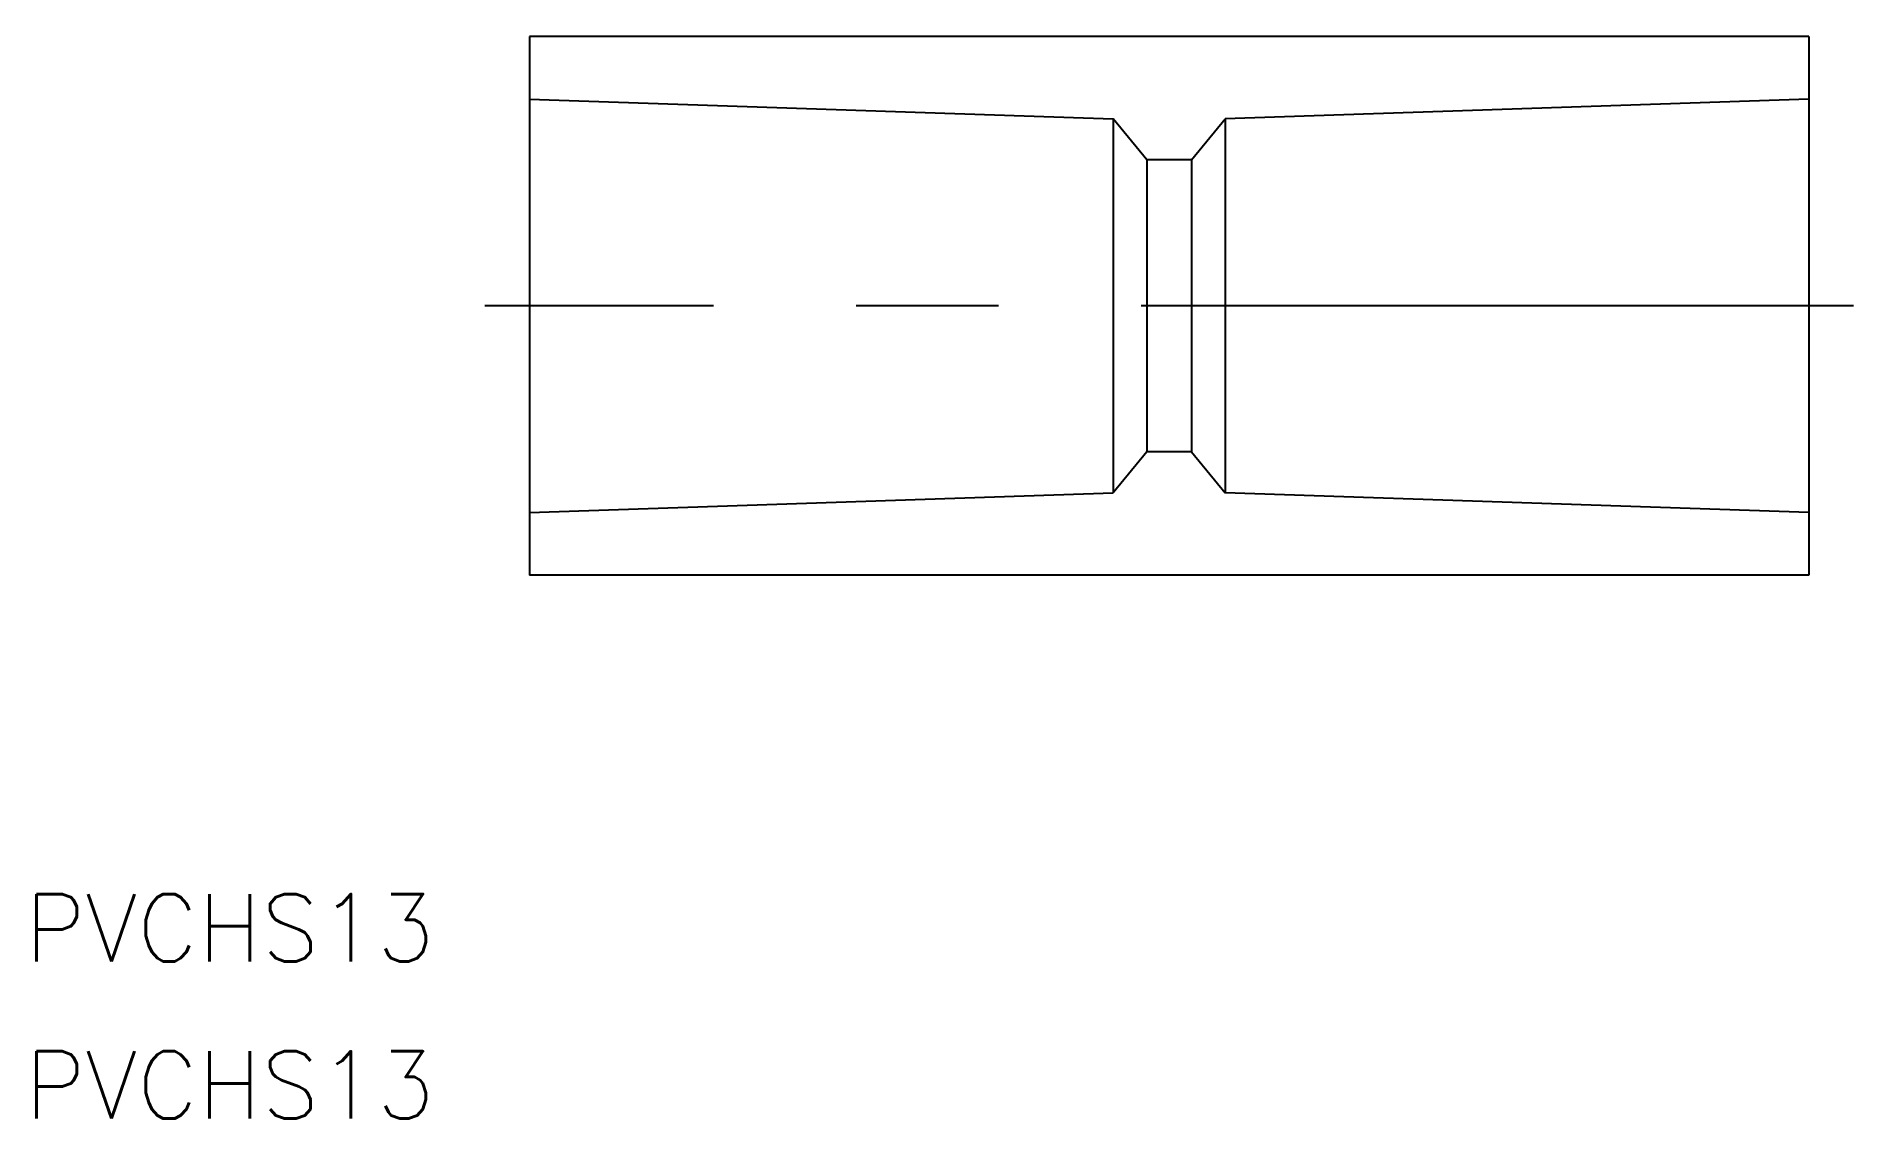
# Model space of a CAD drawing. Extents: x -22 to 59, y -36.2 to 12.
import ezdxf

# ---------------------------------------------------------------- set-up
doc = ezdxf.new("R2010")
doc.units = 0
doc.linetypes.add('CENTER', pattern=[50.8, 31.75, -6.35, 6.35, -6.35])
doc.layers.get('0').update_dxf_attribs({"linetype": 'CONTINUOUS'})
doc.layers.add('CENTER', color=1, linetype='CENTER')
doc.styles.get("Standard").update_dxf_attribs({"font": 'txt.shx', "height": 3, "bigfont": 'bigfont.shx'})

msp = doc.modelspace()

# ---------------------------------------------------------------- linework, layer by layer
at = {"color": 7, "linetype": 'CONTINUOUS'}
for p, q in [((57, 12), (0, 12)), ((0, 12), (0, -12)), ((57, 12), (57, -12)), ((0, 9.2), (26, 8.333)), ((57, 9.2), (31, 8.333)), ((26, 8.333), (26, -8.333)), ((27.5, 6.5), (26, 8.333)), ((29.5, 6.5), (31, 8.333)), ((31, 8.333), (31, -8.333)), ((29.5, 6.5), (27.5, 6.5)), ((27.5, 6.5), (27.5, -6.5)), ((29.5, 6.5), (29.5, -6.5)), ((27.5, -6.5), (26, -8.333)), ((29.5, -6.5), (27.5, -6.5)), ((29.5, -6.5), (31, -8.333)), ((0, -9.2), (26, -8.333)), ((57, -9.2), (31, -8.333)), ((57, -12), (0, -12))]:
    msp.add_line(p, q, dxfattribs=at)
at = {"layer": 'CENTER', "color": 1, "linetype": 'CENTER'}
msp.add_line((59, 0), (-2, 0), dxfattribs=at)

# ---------------------------------------------------------------- texts
at = {"color": 7, "linetype": 'CONTINUOUS'}
for p in [(-22.491, -29.2), (-22.491, -36.2)]:
    msp.add_text('PVCHS13', height=3, dxfattribs=at).set_placement(p)

doc.saveas('drawing.dxf')
